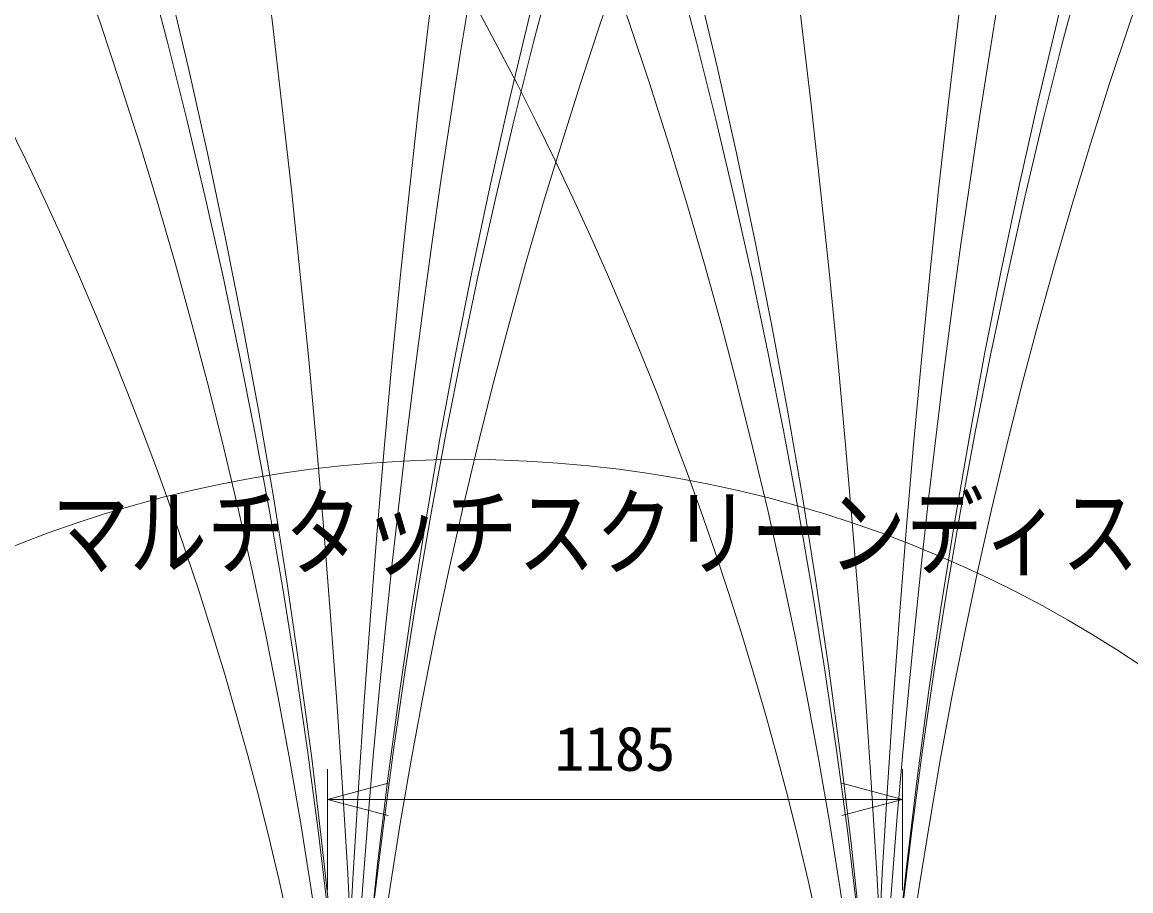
# Model space of a CAD drawing. Units: millimetres, scale not verified. Extents: x -3554 to 3609, y -547 to 7170.
# Drawn here: x -37.01 to 8.67, y 40.07 to 75.87 of the extents above; entities that cross this region are included whole.
import ezdxf
from ezdxf.enums import TextEntityAlignment as Align

# ---------------------------------------------------------------- set-up
doc = ezdxf.new("R2010")
doc.units = ezdxf.units.MM
doc.header["$LTSCALE"] = 0.125
for name, color, linetype, lineweight in [('0-0_0', 7, 'Continuous', 18), ('0-5_SUNPO', 3, 'Continuous', 18), ('0-6_GAIKEI', 7, 'Continuous', 18)]:
    doc.layers.add(name, color=color, linetype=linetype, lineweight=lineweight)
doc.layers.add('0-2_MOJI1', color=7, linetype='Continuous')
doc.styles.add('ＭＳ ゴシック', font='')
doc.styles.get('ＭＳ ゴシック').set_extended_font_data('MS Gothic')

# ---------------------------------------------------------------- blocks, each defined once
blk = doc.blocks.new('_Open30')
at = {"layer": '0-0_0'}
blk.add_line((0, 0), (-1, 0), dxfattribs=at)
blk.add_lwpolyline([(-1, 0.26795), (0, 0), (-1, -0.26795)], dxfattribs=at)
blk = doc.blocks.new('D4')
at = {"layer": '0-5_SUNPO'}
for p, q in [((169.3715, 101.593), (169.3715, 106.5906)), ((193.0595, 101.593), (193.0595, 106.5906)), ((171.8715, 105.3406), (190.5595, 105.3406))]:
    blk.add_line(p, q, dxfattribs=at)
at = {"layer": '0-5_SUNPO', "xscale": 2.5, "yscale": 2.5, "rotation": 180}
blk.add_blockref('_Open30', (169.3715, 105.3406), dxfattribs=at)
at = {"layer": '0-5_SUNPO', "xscale": 2.5, "yscale": 2.5}
blk.add_blockref('_Open30', (193.0595, 105.3406), dxfattribs=at)
at = {"layer": '0-5_SUNPO', "color": 7, "style": 'ＭＳ ゴシック'}
blk.add_text('1185', height=1.833, dxfattribs=at).set_placement((178.7155, 105.9656), align=Align.BOTTOM_LEFT)

msp = doc.modelspace()

# ---------------------------------------------------------------- linework, layer by layer
at = {"layer": '0-6_GAIKEI'}
for centre, radius in [((27.6406, 3588.5368), 3581.3187), ((30.2486, 532.9028), 525.6847), ((-578.4515, 8.6413), 555.7666), ((-556.6515, 8.6413), 555.7666), ((531.4664, 8.6413), 555.7547), ((553.2664, 8.6413), 555.7547), ((395.7501, 7.9905), 419.9585), ((417.5501, 7.9905), 419.9585), ((-311.617, 8.7449), 288.8522), ((-289.817, 8.7449), 288.8522), ((258.0484, 8.7529), 282.2568), ((279.8484, 8.7529), 282.2568), ((-287.7845, 8.7876), 265.0997), ((-265.9845, 8.7876), 265.0997), ((240.8097, 8.7876), 265.098), ((262.6097, 8.7876), 265.098), ((-234.0081, 8.0377), 211.3233), ((-212.2081, 8.0377), 211.3233), ((187.1153, 8.0377), 211.4037), ((208.9153, 8.0377), 211.4037), ((-165.7752, 8.2009), 143.0104), ((-143.9752, 8.2009), 143.0104), ((-18.781, 7.9395), 49.9065)]:
    msp.add_circle(centre, radius, dxfattribs=at)

# ---------------------------------------------------------------- block references
at = {"layer": '0-5_SUNPO'}
msp.add_blockref('D4', (-193.802, -61.4996), dxfattribs=at)

# ---------------------------------------------------------------- texts
at = {"layer": '0-2_MOJI1', "style": 'ＭＳ ゴシック', "width": 0.8}
msp.add_text('マルチタッチスクリーンディスプレイ（移動式スタンド付）', height=2.933, dxfattribs=at).set_placement((-35.802, 52.5004), align=Align.BOTTOM_LEFT)

doc.saveas('drawing.dxf')
